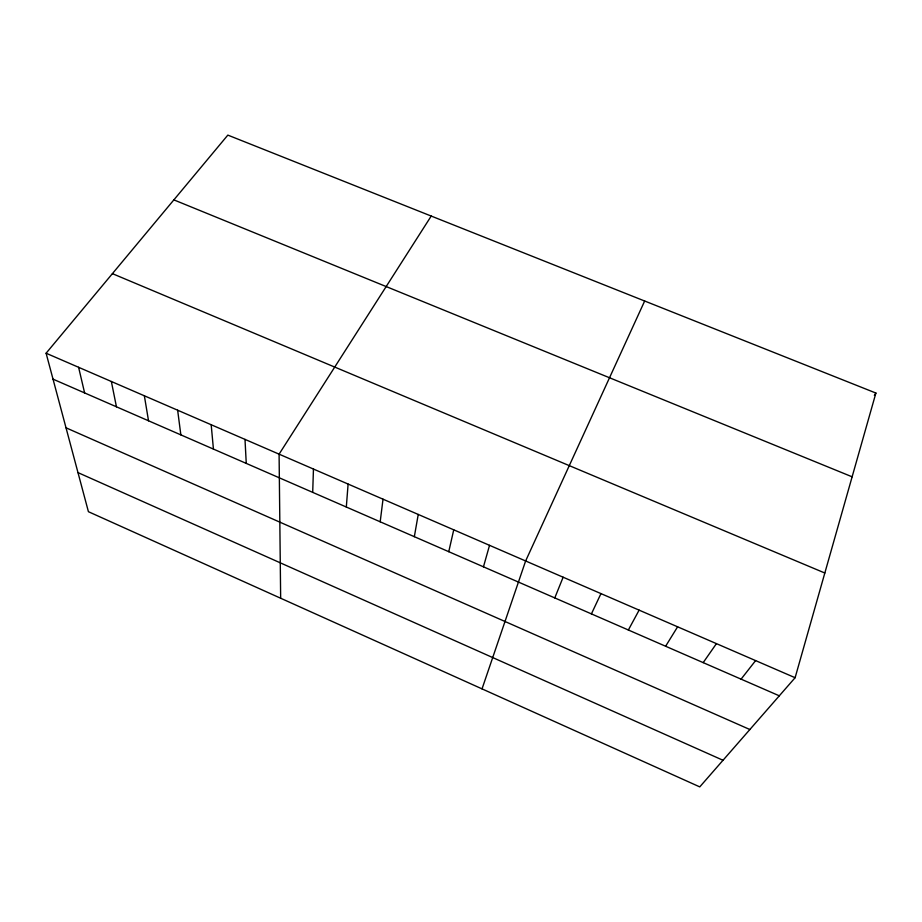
<?xml version="1.0" encoding="UTF-8"?>
<svg xmlns="http://www.w3.org/2000/svg" width="922" height="922" viewBox="0 0 922 922"><rect width="100%" height="100%" fill="white"/><g stroke="black" fill="none" stroke-linecap="round" stroke-linejoin="round"><path stroke-width="1.38" d="M312.696 492.371L313.457 469.044M346.315 507.031L348.101 484.062M380.187 521.794L383.022 499.182M414.335 536.685L418.242 514.441M448.76 551.69L453.739 529.827M483.462 566.823L489.536 545.328M795.11 677.716L875.9 393.049L227.838 135.108L46.1 353.218L88.42 511.698L699.763 786.892L795.11 677.716L46.1 353.218M482.033 688.884L525.632 560.968L644.662 301.01M554.779 597.917L563.135 577.218M591.417 613.891L600.96 593.607M628.355 630.003L639.119 610.134M665.615 646.241L677.612 626.81M431.219 216.059L279.089 454.166L280.657 598.228M874.344 395.342L875.9 393.049M703.186 662.63L716.429 643.625M741.081 679.145L755.602 660.601M173.866 199.878L852.124 476.812M112.403 273.65L824.821 573.011M53.027 379.149L779.297 695.81M66.015 427.808L749.863 729.521M77.978 472.606L723.009 760.27M78.601 367.302L84.617 392.922M111.355 381.489L116.449 406.798M144.362 395.792L148.523 420.789M177.646 410.209L180.85 434.884M211.184 424.742L213.431 449.083M244.998 439.391L246.255 463.397"/></g></svg>
